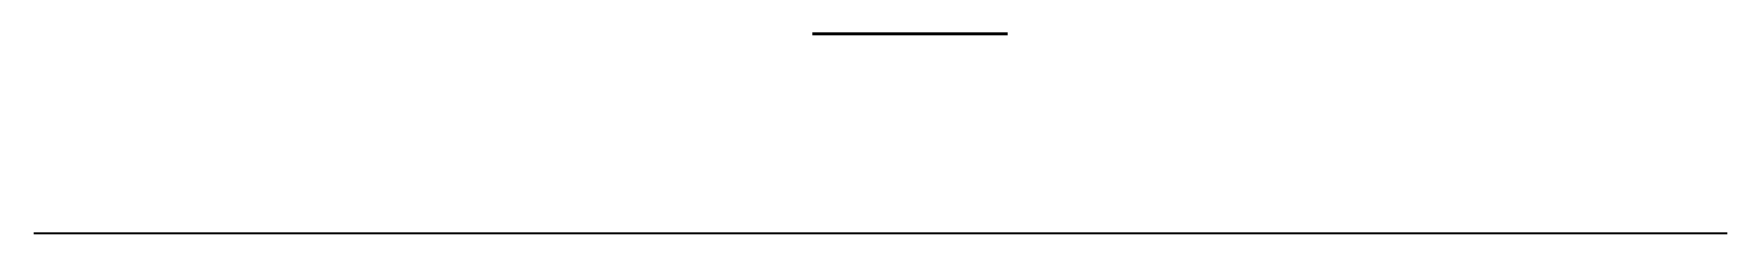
# Model space of a CAD drawing. Extents: x -5.4 to 5.4, y 0.6 to 1.9.
import ezdxf
from ezdxf.enums import TextEntityAlignment as Align

# ---------------------------------------------------------------- set-up
doc = ezdxf.new("R2010")
doc.units = 0
doc.header["$MEASUREMENT"] = 0
doc.layers.get('0').update_dxf_attribs({"linetype": 'CONTINUOUS'})
doc.styles.get("Standard").update_dxf_attribs({"font": 'txt.shx', "width": 0.8, "bigfont": 'hztxt.shx'})

msp = doc.modelspace()

# ---------------------------------------------------------------- texts
at = {"width": 0.8}
msp.add_text('%%U   -   ', height=2, dxfattribs=at).set_placement((0, 1), align=Align.CENTER)

doc.saveas('drawing.dxf')
